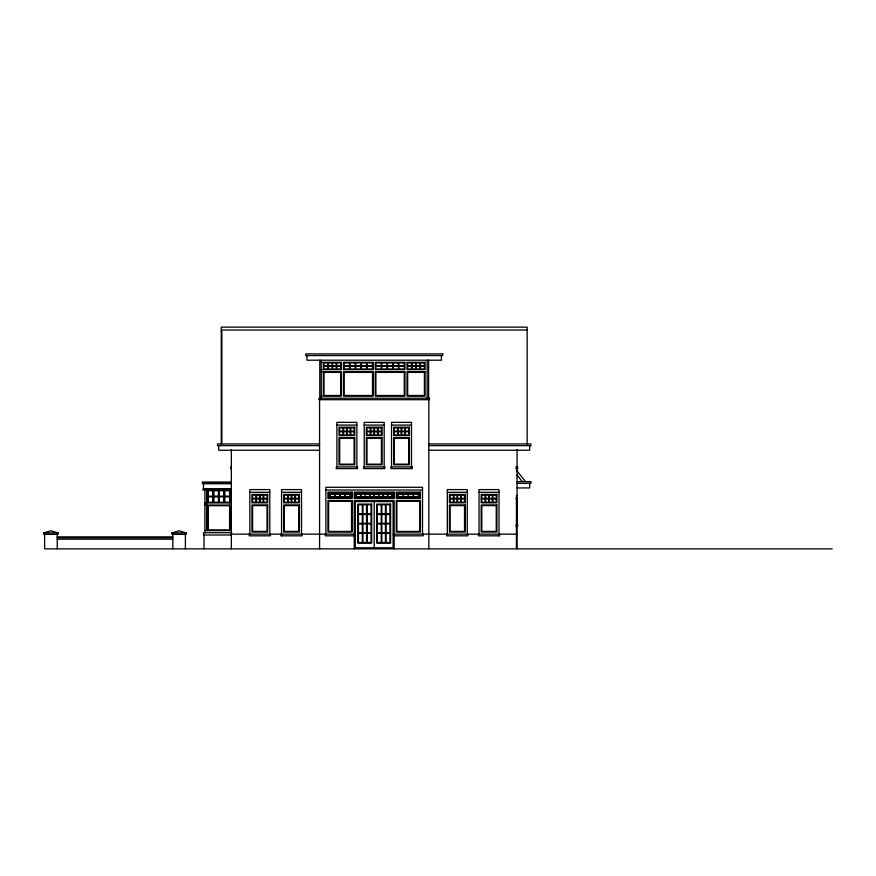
<?xml version="1.0" encoding="UTF-8"?>
<svg xmlns="http://www.w3.org/2000/svg" width="876" height="876" viewBox="0 0 876 876"><rect width="100%" height="100%" fill="white"/><g stroke="black" fill="none" stroke-linecap="round" stroke-linejoin="round"><path stroke-width="1.31" d="M43.8 532.893L50.928 530.79L58.068 532.893L58.068 534.36L43.8 534.36L43.8 532.893L58.068 532.893M171.959 532.893L179.087 530.79L186.227 532.893L186.227 534.36L171.959 534.36L171.959 532.893L186.227 532.893M221.256 330.033L527.144 330.033M221.256 331.5L221.88 331.5L221.88 443.946M321.262 362.292L322.313 362.292M321.262 369.65L322.313 369.65M321.262 371.752L322.313 371.752M321.262 396.116L322.313 396.116M336.91 425.09L356.871 425.09M364.219 425.09L384.181 425.09M391.528 425.09L411.49 425.09M319.576 443.946L217.467 443.946L217.467 445.632L319.576 445.632M428.824 443.946L530.933 443.946L530.933 445.632L428.824 445.632M319.576 450.253L218.737 450.253L218.737 445.632M428.824 450.253L529.673 450.253L529.673 445.632M231.341 466.919L230.706 466.919L230.706 468.605L231.341 468.605M515.8 466.919L517.694 466.919L517.694 468.605L515.8 468.605M517.059 481.625L530.933 481.625L530.933 483.311L517.059 483.311M231.341 482.052L202.29 482.052L202.29 483.103L231.341 483.103M231.341 483.727L202.641 483.727L202.641 483.103M517.059 487.932L529.673 487.932L529.673 483.311M231.341 488.775L203.331 489.191M231.341 489.191L202.98 489.191L202.98 490.034L231.341 490.034M325.883 490.034L422.517 490.034M249.846 492.323L269.797 492.323M281.568 492.323L301.519 492.323M447.329 492.323L467.28 492.323M479.052 492.323L499.013 492.323M365.117 492.925L360.792 492.925L360.792 493.768L369.617 492.925L369.617 493.768L365.292 493.768M365.117 493.933L360.792 493.933L360.792 496.626L365.117 496.626L365.292 493.933L369.617 493.933L369.617 496.626L365.292 496.626M517.059 495.477L516.435 495.477L516.435 547.807L517.059 547.807M365.292 496.801L369.617 496.801L369.617 497.634L360.792 496.801L360.792 497.634L365.117 497.634M516.008 498.433L517.059 498.433M204.896 502.944L205.948 502.944M230.191 502.944L206.626 502.944L206.626 490.034M204.896 505.047L205.948 505.047M230.191 505.047L206.626 505.047L206.626 530.582L230.191 530.582M516.008 524.691L517.694 524.691L517.694 526.377L516.008 526.377M204.896 530.582L205.948 530.582M231.822 532.685L203.506 532.685L203.506 534.995L231.341 534.995M231.341 534.152L354.868 534.152L354.868 535.827L325.248 535.827L325.248 534.152M517.059 534.152L393.532 534.152L393.532 535.827L423.152 535.827L423.152 534.152M57.236 536.879L172.791 536.879M57.236 537.722L172.791 537.722M57.236 539.189L172.791 539.189M832.2 548.858L44.632 548.858L44.632 534.36M516.577 470.335L525.469 481.625M517.059 475.022L522.26 481.625M527.144 443.946L527.144 327.142L221.256 327.142L221.256 443.946M517.059 449.498L517.059 548.858M516.643 498.433L516.643 524.691M499.638 534.152L499.638 535.827L478.416 535.827L478.416 534.152M499.013 535.827L499.013 489.596L479.052 489.596L479.052 534.152M467.915 534.152L467.915 535.827L446.694 535.827L446.694 534.152M467.28 534.152L467.28 489.596L447.329 489.596L447.329 534.152M441.427 355.568L441.427 360.2L306.972 360.2L306.972 355.568M428.824 399.697L428.824 548.858M428.616 360.2L428.616 398.219M427.149 360.2L427.149 398.219M422.517 534.152L422.517 487.297L325.883 487.297L325.883 534.152M411.49 468.605L411.49 422.363L391.528 422.363L391.528 466.919M394.156 534.152L394.156 500.535L354.243 500.535L354.243 534.152M394.156 535.827L394.156 548.858M384.181 468.605L384.181 422.363L364.219 422.363L364.219 466.919M374.205 501.587L374.205 547.807M356.871 466.919L356.871 422.363L336.91 422.363L336.91 466.919M354.243 535.827L354.243 548.858M321.262 360.2L321.262 398.219M319.784 360.2L319.784 398.219M319.576 399.697L319.576 548.858M302.154 534.152L302.154 535.827L280.933 535.827L280.933 534.152M301.519 534.152L301.519 489.596L281.568 489.596L281.568 535.827M270.432 534.152L270.432 535.827L249.211 535.827L249.211 534.152M269.797 534.152L269.797 489.596L249.846 489.596L249.846 534.152M231.341 449.498L231.341 548.858M229.6 490.034L229.6 502.944M229.6 505.047L229.6 530.582M224.694 490.68L224.694 496.166M224.694 496.812L224.694 502.298M223.917 490.68L223.917 496.166M223.917 496.812L223.917 502.298M219.208 490.68L219.208 496.166M219.208 496.812L219.208 502.298M218.442 490.68L218.442 496.166M218.442 496.812L218.442 502.298M213.733 490.68L213.733 496.166M213.733 496.812L213.733 502.298M212.967 490.68L212.967 496.166M212.967 496.812L212.967 502.298M207.995 490.68L207.995 496.166M207.995 496.812L207.995 502.298M207.995 505.693L207.995 529.936M207.218 490.034L207.218 502.944M207.218 505.047L207.218 530.582M204.896 490.034L204.896 532.685M204.031 534.995L204.031 548.858M203.506 483.727L203.506 488.775M185.394 534.36L185.394 548.858M172.791 534.36L172.791 548.858M57.236 534.36L57.236 548.858M442.687 353.893L305.713 353.893L305.713 355.568L442.687 355.568L442.687 353.893M341.377 362.292L323.353 362.292L323.353 369.65L341.377 369.65L341.377 362.292M373.154 362.292L343.48 362.292L343.48 369.65L373.154 369.65L373.154 362.292M404.931 362.292L375.256 362.292L375.256 369.65L404.931 369.65L404.931 362.292M425.046 362.292L407.022 362.292L407.022 369.65L425.046 369.65L425.046 362.292M327.865 362.938L324 362.938L324 365.653L327.865 365.653L327.865 362.938M332.048 362.938L328.5 362.938L328.5 365.653L332.048 365.653L332.048 362.938M336.231 362.938L332.683 362.938L332.683 365.653L336.231 365.653L336.231 362.938M340.731 362.938L336.866 362.938L336.866 365.653L340.731 365.653L340.731 362.938M349.469 362.938L344.115 362.938L344.115 365.653L349.469 365.653L349.469 362.938M355.141 362.938L350.104 362.938L350.104 365.653L355.141 365.653L355.141 362.938M360.846 362.938L355.776 362.938L355.776 365.653L360.846 365.653L360.846 362.938M366.518 362.938L361.481 362.938L361.481 365.653L366.518 365.653L366.518 362.938M372.508 362.938L367.154 362.938L367.154 365.653L372.508 365.653L372.508 362.938M381.246 362.938L375.892 362.938L375.892 365.653L381.246 365.653L381.246 362.938M386.918 362.938L381.881 362.938L381.881 365.653L386.918 365.653L386.918 362.938M392.623 362.938L387.553 362.938L387.553 365.653L392.623 365.653L392.623 362.938M398.295 362.938L393.258 362.938L393.258 365.653L398.295 365.653L398.295 362.938M404.285 362.938L398.93 362.938L398.93 365.653L404.285 365.653L404.285 362.938M411.534 362.938L407.668 362.938L407.668 365.653L411.534 365.653L411.534 362.938M415.717 362.938L412.169 362.938L412.169 365.653L415.717 365.653L415.717 362.938M419.9 362.938L416.352 362.938L416.352 365.653L419.9 365.653L419.9 362.938M424.4 362.938L420.535 362.938L420.535 365.653L424.4 365.653L424.4 362.938M327.865 366.288L324 366.288L324 369.004L327.865 369.004L327.865 366.288M332.048 366.288L328.5 366.288L328.5 369.004L332.048 369.004L332.048 366.288M336.231 366.288L332.683 366.288L332.683 369.004L336.231 369.004L336.231 366.288M340.731 366.288L336.866 366.288L336.866 369.004L340.731 369.004L340.731 366.288M349.469 366.288L344.115 366.288L344.115 369.004L349.469 369.004L349.469 366.288M355.141 366.288L350.104 366.288L350.104 369.004L355.141 369.004L355.141 366.288M360.846 366.288L355.776 366.288L355.776 369.004L360.846 369.004L360.846 366.288M366.518 366.288L361.481 366.288L361.481 369.004L366.518 369.004L366.518 366.288M372.508 366.288L367.154 366.288L367.154 369.004L372.508 369.004L372.508 366.288M381.246 366.288L375.892 366.288L375.892 369.004L381.246 369.004L381.246 366.288M386.918 366.288L381.881 366.288L381.881 369.004L386.918 369.004L386.918 366.288M392.623 366.288L387.553 366.288L387.553 369.004L392.623 369.004L392.623 366.288M398.295 366.288L393.258 366.288L393.258 369.004L398.295 369.004L398.295 366.288M404.285 366.288L398.93 366.288L398.93 369.004L404.285 369.004L404.285 366.288M411.534 366.288L407.668 366.288L407.668 369.004L411.534 369.004L411.534 366.288M415.717 366.288L412.169 366.288L412.169 369.004L415.717 369.004L415.717 366.288M419.9 366.288L416.352 366.288L416.352 369.004L419.9 369.004L419.9 366.288M424.4 366.288L420.535 366.288L420.535 369.004L424.4 369.004L424.4 366.288M341.377 371.752L323.353 371.752L323.353 396.116L341.377 396.116L341.377 371.752M373.154 371.752L343.48 371.752L343.48 396.116L373.154 396.116L373.154 371.752M404.931 371.752L375.256 371.752L375.256 396.116L404.931 396.116L404.931 371.752M425.046 371.752L407.022 371.752L407.022 396.116L425.046 396.116L425.046 371.752M340.731 372.388L324 372.388L324 395.481L340.731 395.481L340.731 372.388M372.508 372.388L344.115 372.388L344.115 395.481L372.508 395.481L372.508 372.388M404.285 372.388L375.892 372.388L375.892 395.481L404.285 395.481L404.285 372.388M424.4 372.388L407.668 372.388L407.668 395.481L424.4 395.481L424.4 372.388M429.459 398.219L318.952 398.219L318.952 399.697L429.459 399.697L429.459 398.219M354.758 427.203L339.023 427.203L339.023 435.613L354.758 435.613L354.758 427.203M382.067 427.203L366.332 427.203L366.332 435.613L382.067 435.613L382.067 427.203M409.377 427.203L393.652 427.203L393.652 435.613L409.377 435.613L409.377 427.203M342.954 427.86L339.68 427.86L339.68 431.08L342.954 431.08L342.954 427.86M346.567 427.86L343.611 427.86L343.611 431.08L346.567 431.08L346.567 427.86M350.17 427.86L347.214 427.86L347.214 431.08L350.17 431.08L350.17 427.86M354.101 427.86L350.816 427.86L350.816 431.08L354.101 431.08L354.101 427.86M370.263 427.86L366.989 427.86L366.989 431.08L370.263 431.08L370.263 427.86M373.877 427.86L370.92 427.86L370.92 431.08L373.877 431.08L373.877 427.86M377.479 427.86L374.523 427.86L374.523 431.08L377.479 431.08L377.479 427.86M381.41 427.86L378.136 427.86L378.136 431.08L381.41 431.08L381.41 427.86M397.584 427.86L394.299 427.86L394.299 431.08L397.584 431.08L397.584 427.86M401.186 427.86L398.23 427.86L398.23 431.08L401.186 431.08L401.186 427.86M404.8 427.86L401.832 427.86L401.832 431.08L404.8 431.08L404.8 427.86M408.731 427.86L405.446 427.86L405.446 431.08L408.731 431.08L408.731 427.86M342.954 431.737L339.68 431.737L339.68 434.967L342.954 434.967L342.954 431.737M346.567 431.737L343.611 431.737L343.611 434.967L346.567 434.967L346.567 431.737M350.17 431.737L347.214 431.737L347.214 434.967L350.17 434.967L350.17 431.737M354.101 431.737L350.816 431.737L350.816 434.967L354.101 434.967L354.101 431.737M370.263 431.737L366.989 431.737L366.989 434.967L370.263 434.967L370.263 431.737M373.877 431.737L370.92 431.737L370.92 434.967L373.877 434.967L373.877 431.737M377.479 431.737L374.523 431.737L374.523 434.967L377.479 434.967L377.479 431.737M381.41 431.737L378.136 431.737L378.136 434.967L381.41 434.967L381.41 431.737M397.584 431.737L394.299 431.737L394.299 434.967L397.584 434.967L397.584 431.737M401.186 431.737L398.23 431.737L398.23 434.967L401.186 434.967L401.186 431.737M404.8 431.737L401.832 431.737L401.832 434.967L404.8 434.967L404.8 431.737M408.731 431.737L405.446 431.737L405.446 434.967L408.731 434.967L408.731 431.737M354.758 437.726L339.023 437.726L339.023 464.806L354.758 464.806L354.758 437.726M382.067 437.726L366.332 437.726L366.332 464.806L382.067 464.806L382.067 437.726M409.377 437.726L393.652 437.726L393.652 464.806L409.377 464.806L409.377 437.726M354.101 438.372L339.68 438.372L339.68 464.16L354.101 464.16L354.101 438.372M381.41 438.372L366.989 438.372L366.989 464.16L381.41 464.16L381.41 438.372M408.731 438.372L394.299 438.372L394.299 464.16L408.731 464.16L408.731 438.372M357.496 466.919L336.274 466.919L336.274 468.605L357.496 468.605L357.496 466.919M384.805 466.919L363.595 466.919L363.595 468.605L384.805 468.605L384.805 466.919M412.125 466.919L390.904 466.919L390.904 468.605L412.125 468.605L412.125 466.919M213.196 490.68L207.754 490.68L207.754 496.166L213.196 496.166L213.196 490.68M218.682 490.68L213.503 490.68L213.503 496.166L218.682 496.166L218.682 490.68M224.157 490.68L218.978 490.68L218.978 496.166L224.157 496.166L224.157 490.68M229.895 490.68L224.453 490.68L224.453 496.166L229.895 496.166L229.895 490.68M352.141 492.126L327.974 492.126L327.974 498.433L352.141 498.433L352.141 492.126M394.156 492.126L354.243 492.126L354.243 498.433L394.156 498.433L394.156 492.126M420.425 492.126L396.259 492.126L396.259 498.433L420.425 498.433L420.425 492.126M351.517 492.761L328.61 492.761L328.61 497.809L351.517 497.809L351.517 492.761M393.532 492.761L354.868 492.761L354.868 497.809L393.532 497.809L393.532 492.761M419.79 492.761L396.883 492.761L396.883 497.809L419.79 497.809L419.79 492.761M329.803 492.925L328.807 492.925L328.807 493.768L329.803 493.768L329.803 492.925M334.928 492.925L330 492.925L330 493.768L334.928 493.768L334.928 492.925M339.965 492.925L335.136 492.925L335.136 493.768L339.965 493.768L339.965 492.925M344.991 492.925L340.162 492.925L340.162 493.768L344.991 493.768L344.991 492.925M350.115 492.925L345.188 492.925L345.188 493.768L350.115 493.768L350.115 492.925M351.309 492.925L350.323 492.925L350.323 493.768L351.309 493.768L351.309 492.925M356.094 492.925L355.076 492.925L355.076 493.768L356.094 493.768L356.094 492.925M360.627 492.925L356.291 492.925L356.291 493.768L360.627 493.768L360.627 492.925M374.118 492.925L369.792 492.925L369.792 493.768L374.118 493.768L374.118 492.925M378.618 492.925L374.282 492.925L374.282 493.768L378.618 493.768L378.618 492.925M383.108 492.925L378.782 492.925L378.782 493.768L383.108 493.768L383.108 492.925M387.608 492.925L383.283 492.925L383.283 493.768L387.608 493.768L387.608 492.925M392.109 492.925L387.772 492.925L387.772 493.768L392.109 493.768L392.109 492.925M393.324 492.925L392.306 492.925L392.306 493.768L393.324 493.768L393.324 492.925M398.087 492.925L397.091 492.925L397.091 493.768L398.087 493.768L398.087 492.925M403.212 492.925L398.284 492.925L398.284 493.768L403.212 493.768L403.212 492.925M408.238 492.925L403.409 492.925L403.409 493.768L408.238 493.768L408.238 492.925M413.275 492.925L408.435 492.925L408.435 493.768L413.275 493.768L413.275 492.925M418.399 492.925L413.472 492.925L413.472 493.768L418.399 493.768L418.399 492.925M419.593 492.925L418.597 492.925L418.597 493.768L419.593 493.768L419.593 492.925M329.803 493.933L328.807 493.933L328.807 496.626L329.803 496.626L329.803 493.933M334.928 493.933L330 493.933L330 496.626L334.928 496.626L334.928 493.933M339.965 493.933L335.136 493.933L335.136 496.626L339.965 496.626L339.965 493.933M344.991 493.933L340.162 493.933L340.162 496.626L344.991 496.626L344.991 493.933M350.115 493.933L345.188 493.933L345.188 496.626L350.115 496.626L350.115 493.933M351.309 493.933L350.323 493.933L350.323 496.626L351.309 496.626L351.309 493.933M356.094 493.933L355.076 493.933L355.076 496.626L356.094 496.626L356.094 493.933M360.627 493.933L356.291 493.933L356.291 496.626L360.627 496.626L360.627 493.933M374.118 493.933L369.792 493.933L369.792 496.626L374.118 496.626L374.118 493.933M378.618 493.933L374.282 493.933L374.282 496.626L378.618 496.626L378.618 493.933M383.108 493.933L378.782 493.933L378.782 496.626L383.108 496.626L383.108 493.933M387.608 493.933L383.283 493.933L383.283 496.626L387.608 496.626L387.608 493.933M392.109 493.933L387.772 493.933L387.772 496.626L392.109 496.626L392.109 493.933M393.324 493.933L392.306 493.933L392.306 496.626L393.324 496.626L393.324 493.933M398.087 493.933L397.091 493.933L397.091 496.626L398.087 496.626L398.087 493.933M403.212 493.933L398.284 493.933L398.284 496.626L403.212 496.626L403.212 493.933M408.238 493.933L403.409 493.933L403.409 496.626L408.238 496.626L408.238 493.933M413.275 493.933L408.435 493.933L408.435 496.626L413.275 496.626L413.275 493.933M418.399 493.933L413.472 493.933L413.472 496.626L418.399 496.626L418.399 493.933M419.593 493.933L418.597 493.933L418.597 496.626L419.593 496.626L419.593 493.933M267.684 494.436L251.959 494.436L251.959 502.846L267.684 502.846L267.684 494.436M299.406 494.436L283.682 494.436L283.682 502.846L299.406 502.846L299.406 494.436M465.167 494.436L449.443 494.436L449.443 502.846L465.167 502.846L465.167 494.436M496.889 494.436L481.165 494.436L481.165 502.846L496.889 502.846L496.889 494.436M255.891 495.082L252.606 495.082L252.606 498.313L255.891 498.313L255.891 495.082M259.493 495.082L256.537 495.082L256.537 498.313L259.493 498.313L259.493 495.082M263.107 495.082L260.15 495.082L260.15 498.313L263.107 498.313L263.107 495.082M267.038 495.082L263.753 495.082L263.753 498.313L267.038 498.313L267.038 495.082M287.613 495.082L284.328 495.082L284.328 498.313L287.613 498.313L287.613 495.082M291.215 495.082L288.259 495.082L288.259 498.313L291.215 498.313L291.215 495.082M294.829 495.082L291.872 495.082L291.872 498.313L294.829 498.313L294.829 495.082M298.76 495.082L295.475 495.082L295.475 498.313L298.76 498.313L298.76 495.082M453.374 495.082L450.089 495.082L450.089 498.313L453.374 498.313L453.374 495.082M456.976 495.082L454.02 495.082L454.02 498.313L456.976 498.313L456.976 495.082M460.59 495.082L457.633 495.082L457.633 498.313L460.59 498.313L460.59 495.082M464.521 495.082L461.236 495.082L461.236 498.313L464.521 498.313L464.521 495.082M485.096 495.082L481.811 495.082L481.811 498.313L485.096 498.313L485.096 495.082M488.709 495.082L485.753 495.082L485.753 498.313L488.709 498.313L488.709 495.082M492.312 495.082L489.355 495.082L489.355 498.313L492.312 498.313L492.312 495.082M496.243 495.082L492.958 495.082L492.958 498.313L496.243 498.313L496.243 495.082M213.196 496.812L207.754 496.812L207.754 502.298L213.196 502.298L213.196 496.812M218.682 496.812L213.503 496.812L213.503 502.298L218.682 502.298L218.682 496.812M224.157 496.812L218.978 496.812L218.978 502.298L224.157 502.298L224.157 496.812M229.895 496.812L224.453 496.812L224.453 502.298L229.895 502.298L229.895 496.812M329.803 496.801L328.807 496.801L328.807 497.634L329.803 497.634L329.803 496.801M334.928 496.801L330 496.801L330 497.634L334.928 497.634L334.928 496.801M339.965 496.801L335.136 496.801L335.136 497.634L339.965 497.634L339.965 496.801M344.991 496.801L340.162 496.801L340.162 497.634L344.991 497.634L344.991 496.801M350.115 496.801L345.188 496.801L345.188 497.634L350.115 497.634L350.115 496.801M351.309 496.801L350.323 496.801L350.323 497.634L351.309 497.634L351.309 496.801M356.094 496.801L355.076 496.801L355.076 497.634L356.094 497.634L356.094 496.801M360.627 496.801L356.291 496.801L356.291 497.634L360.627 497.634L360.627 496.801M374.118 496.801L369.792 496.801L369.792 497.634L374.118 497.634L374.118 496.801M378.618 496.801L374.282 496.801L374.282 497.634L378.618 497.634L378.618 496.801M383.108 496.801L378.782 496.801L378.782 497.634L383.108 497.634L383.108 496.801M387.608 496.801L383.283 496.801L383.283 497.634L387.608 497.634L387.608 496.801M392.109 496.801L387.772 496.801L387.772 497.634L392.109 497.634L392.109 496.801M393.324 496.801L392.306 496.801L392.306 497.634L393.324 497.634L393.324 496.801M398.087 496.801L397.091 496.801L397.091 497.634L398.087 497.634L398.087 496.801M403.212 496.801L398.284 496.801L398.284 497.634L403.212 497.634L403.212 496.801M408.238 496.801L403.409 496.801L403.409 497.634L408.238 497.634L408.238 496.801M413.275 496.801L408.435 496.801L408.435 497.634L413.275 497.634L413.275 496.801M418.399 496.801L413.472 496.801L413.472 497.634L418.399 497.634L418.399 496.801M419.593 496.801L418.597 496.801L418.597 497.634L419.593 497.634L419.593 496.801M255.891 498.97L252.606 498.97L252.606 502.189L255.891 502.189L255.891 498.97M259.493 498.97L256.537 498.97L256.537 502.189L259.493 502.189L259.493 498.97M263.107 498.97L260.15 498.97L260.15 502.189L263.107 502.189L263.107 498.97M267.038 498.97L263.753 498.97L263.753 502.189L267.038 502.189L267.038 498.97M287.613 498.97L284.328 498.97L284.328 502.189L287.613 502.189L287.613 498.97M291.215 498.97L288.259 498.97L288.259 502.189L291.215 502.189L291.215 498.97M294.829 498.97L291.872 498.97L291.872 502.189L294.829 502.189L294.829 498.97M298.76 498.97L295.475 498.97L295.475 502.189L298.76 502.189L298.76 498.97M453.374 498.97L450.089 498.97L450.089 502.189L453.374 502.189L453.374 498.97M456.976 498.97L454.02 498.97L454.02 502.189L456.976 502.189L456.976 498.97M460.59 498.97L457.633 498.97L457.633 502.189L460.59 502.189L460.59 498.97M464.521 498.97L461.236 498.97L461.236 502.189L464.521 502.189L464.521 498.97M485.096 498.97L481.811 498.97L481.811 502.189L485.096 502.189L485.096 498.97M488.709 498.97L485.753 498.97L485.753 502.189L488.709 502.189L488.709 498.97M492.312 498.97L489.355 498.97L489.355 502.189L492.312 502.189L492.312 498.97M496.243 498.97L492.958 498.97L492.958 502.189L496.243 502.189L496.243 498.97M352.141 500.535L327.974 500.535L327.974 532.05L352.141 532.05L352.141 500.535M420.425 500.535L396.259 500.535L396.259 532.05L420.425 532.05L420.425 500.535M351.517 501.16L328.61 501.16L328.61 531.425L351.517 531.425L351.517 501.16M419.79 501.16L396.883 501.16L396.883 531.425L419.79 531.425L419.79 501.16M393.105 501.587L355.295 501.587L355.295 547.807L393.105 547.807L393.105 501.587M371.687 504.105L357.813 504.105L357.813 543.131L371.687 543.131L371.687 504.105M390.597 504.105L376.724 504.105L376.724 543.131L390.597 543.131L390.597 504.105M362.335 504.74L358.448 504.74L358.448 513.862L362.335 513.862L362.335 504.74M366.529 504.74L362.971 504.74L362.971 513.862L366.529 513.862L366.529 504.74M371.041 504.74L367.164 504.74L367.164 513.862L371.041 513.862L371.041 504.74M381.235 504.74L377.359 504.74L377.359 513.862L381.235 513.862L381.235 504.74M385.44 504.74L381.881 504.74L381.881 513.862L385.44 513.862L385.44 504.74M389.951 504.74L386.075 504.74L386.075 513.862L389.951 513.862L389.951 504.74M267.684 504.959L251.959 504.959L251.959 532.039L267.684 532.039L267.684 504.959M299.406 504.959L283.682 504.959L283.682 532.039L299.406 532.039L299.406 504.959M465.167 504.959L449.443 504.959L449.443 532.039L465.167 532.039L465.167 504.959M496.889 504.959L481.165 504.959L481.165 532.039L496.889 532.039L496.889 504.959M229.895 505.693L207.754 505.693L207.754 529.936L229.895 529.936L229.895 505.693M267.038 505.605L252.606 505.605L252.606 531.382L267.038 531.382L267.038 505.605M298.76 505.605L284.328 505.605L284.328 531.382L298.76 531.382L298.76 505.605M464.521 505.605L450.089 505.605L450.089 531.382L464.521 531.382L464.521 505.605M496.243 505.605L481.811 505.605L481.811 531.382L496.243 531.382L496.243 505.605M362.335 514.497L358.448 514.497L358.448 523.29L362.335 523.29L362.335 514.497M366.529 514.497L362.971 514.497L362.971 523.29L366.529 523.29L366.529 514.497M371.041 514.497L367.164 514.497L367.164 523.29L371.041 523.29L371.041 514.497M381.235 514.497L377.359 514.497L377.359 523.29L381.235 523.29L381.235 514.497M385.44 514.497L381.881 514.497L381.881 523.29L385.44 523.29L385.44 514.497M389.951 514.497L386.075 514.497L386.075 523.29L389.951 523.29L389.951 514.497M362.335 523.936L358.448 523.936L358.448 532.728L362.335 532.728L362.335 523.936M366.529 523.936L362.971 523.936L362.971 532.728L366.529 532.728L366.529 523.936M371.041 523.936L367.164 523.936L367.164 532.728L371.041 532.728L371.041 523.936M381.235 523.936L377.359 523.936L377.359 532.728L381.235 532.728L381.235 523.936M385.44 523.936L381.881 523.936L381.881 532.728L385.44 532.728L385.44 523.936M389.951 523.936L386.075 523.936L386.075 532.728L389.951 532.728L389.951 523.936M362.335 533.375L358.448 533.375L358.448 542.485L362.335 542.485L362.335 533.375M366.529 533.375L362.971 533.375L362.971 542.485L366.529 542.485L366.529 533.375M371.041 533.375L367.164 533.375L367.164 542.485L371.041 542.485L371.041 533.375M381.235 533.375L377.359 533.375L377.359 542.485L381.235 542.485L381.235 533.375M385.44 533.375L381.881 533.375L381.881 542.485L385.44 542.485L385.44 533.375M389.951 533.375L386.075 533.375L386.075 542.485L389.951 542.485L389.951 533.375"/></g></svg>
